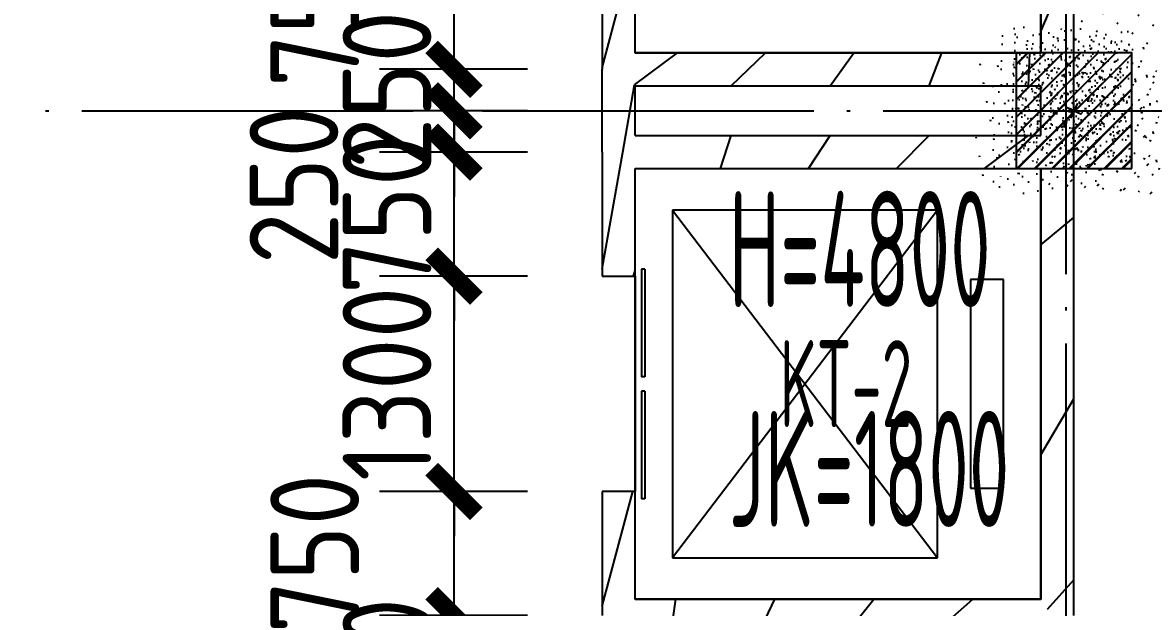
# Model space of a CAD drawing. Header units: inches. Extents: x 0 to 1813292486, y 0 to 3473589894.
# Drawn here: x 600483586 to 600490416, y 3473268218 to 3473271750 of the extents above; entities that cross this region are included whole.
import ezdxf
from ezdxf.xclip import XClip

# ---------------------------------------------------------------- set-up
doc = ezdxf.new("R2010")
doc.units = ezdxf.units.IN
doc.header["$LTSCALE"] = 1000
doc.header["$MEASUREMENT"] = 0
doc.header["$XCLIPFRAME"] = 2
doc.linetypes.add('AX-MALL-GIRD-200$0$DOTE', pattern=[2.4200000000000004, 2, -0.2, 0.02, -0.2])
for name, color, linetype in [('A-Anno-Note', 241, 'Continuous'), ('AX-MALL-DIM-P02$0$A-Anno-Dims', 3, 'Continuous'), ('AX-MALL-DIM-P02$0$A-Detl-Thin', 131, 'Continuous'), ('AX-MALL-DTKD-P01~P02$0$A-Anno-Note', 241, 'Continuous'), ('AX-MALL-DTKD-P03~PRF$0$A-Flor-Patt', 163, 'Continuous'), ('AX-MALL-GIRD-200$0$A-Grid', 222, 'AX-MALL-GIRD-200$0$DOTE'), ('AX-MALL-P02-200$0$A-Anno-Note', 241, 'Continuous'), ('AX-MALL-WALL-P02$0$A-Anno-Note', 241, 'Continuous'), ('AX-MALL-WALL-P02$0$A-Flor-Patt', 163, 'Continuous'), ('AX-MALL-WALL-P02-QT$0$A-Detl-Thin', 131, 'Continuous'), ('AX-MALL-WALL-P02-QT$0$A-Strs', 151, 'Continuous'), ('AX-MALL-WALL-P02-QT$0$A-Wall', 2, 'Continuous'), ('AX-MALL-WALL-P02-QT$0$A-Wall-Patt', 13, 'Continuous'), ('AX-MALL-WALL-P02-QT$0$A-Wind', 4, 'Continuous'), ('AX-MALL-WORD-P02$0$A-Anno-Note', 241, 'Continuous'), ('AX-MALL-ZTKD-P02$0$A-Anno-Note', 241, 'Continuous'), ('SX-MALL-WALL-L-1F~2F$0$S-COLU', 30, 'Continuous'), ('SX-MALL-WALL-L-1F~2F$0$S-PATT-WALL', 83, 'Continuous'), ('SX-MALL-WALL-L-1F~2F$0$单形心', 4, 'Continuous')]:
    doc.layers.add(name, color=color, linetype=linetype)
doc.styles.add('AX-MALL-DIM-P02$0$_TCH_DIM_T3', font='gbenor.shx')
doc.styles.add('AX-MALL-DTKD-P03~PRF$0$STANDARD', font='gbenor.shx', dxfattribs={"bigfont": 'gbcbig.shx'})
doc.styles.add('AX-MALL-WORD-P02$0$STANDARD', font='gbenor.shx', dxfattribs={"bigfont": 'gbcbig.shx'})
doc.dimstyles.new('AX-MALL-DIM-P02$0$_TCH_ARCH&&180', dxfattribs={"dimtxt": 535.5, "dimasz": 270, "dimexe": 450, "dimexo": 450, "dimgap": 137.25, "dimtad": 1, "dimdec": 0, "dimzin": 0, "dimdsep": 46, "dimtxsty": 'AX-MALL-DIM-P02$0$_TCH_DIM_T3', "dimblk": 'AX-MALL-DIM-P02$0$_ArchTick', "dimcen": 0.09, "dimclrt": 7, "dimazin": 2, "dimtfac": 1, "dimtdec": 0, "dimtix": 1, "dimtmove": 2, "dimatfit": 3, "dimfxl": 500, "dimtolj": 1, "dimtzin": 0, "dimarcsym": 0})
pattern_1 = [(45, (0, 359.0227), (-353.55353201463, 353.55353201463), [])]

# ---------------------------------------------------------------- blocks, each defined once
blk = doc.blocks.new('AX-MALL-WORD-P02')
at = {"layer": 'AX-MALL-WORD-P02$0$A-Anno-Note', "style": 'AX-MALL-WORD-P02$0$STANDARD', "width": 0.6}
blk.add_text('KT-2', height=525, rotation=339.5681613091696, dxfattribs=at).set_placement((600317166.1573396, 3473157538.867779))
blk = doc.blocks.new('AX-MALL-GIRD-200')
at = {"layer": 'AX-MALL-GIRD-200$0$A-Grid'}
for p, q in [((600330787.703265, 3473189157.338247), (600292058.1643155, 3473085193.611165)), ((600239047.6805397, 3473188679.873316), (600596943.6846381, 3473055353.110034))]:
    blk.add_line(p, q, dxfattribs=at)
blk = doc.blocks.new('SX-MALL-WALL-L-1F~2F$0$BANWANG_XINGXIN')
at = {"color": 0}
for points in [[(0.7071067811865476, 0.7071067811865475), (-0.7071067811865477, -0.7071067811865475)], [(-0.7071067811865475, 0.7071067811865476), (0.7071067811865474, -0.7071067811865477)]]:
    blk.add_lwpolyline(points, dxfattribs=at)
blk = doc.blocks.new('SX-MALL-WALL-L-1F~2F')
at = {"layer": 'SX-MALL-WALL-L-1F~2F$0$S-PATT-WALL'}
h = blk.add_hatch(dxfattribs=at)
h.set_pattern_fill('钢筋混凝土', color=256, scale=15, pattern_type=2)
h.set_pattern_definition([(24.56816131876918, (600332895.3703448, 3473133870.135345), (-31.18316060756021, 68.21004687377882), []), (29.56816131876925, (600332895.3703448, 3473133870.135345), (97.53445422577846, -46.37920049590846), [11.25, -123.75]), (334.5681613187692, (600332895.3703448, 3473133870.135345), (19.88439775835759, 112.9961142864107), [9, -99]), (80.01956131876923, (600332903.4982159, 3473133866.270412), (117.4189029535321, 66.61682170576017), [9.5610285, -105.1713168]), (25.75236131876919, (600332905.8431298, 3473133898.247989), (141.3476152674957, -79.15081590010527), [16.87499999999951, -185.6249999999961]), (76.20376131876925, (600332917.6220934, 3473133891.652081), (182.3878362713222, 87.98253900728311), [14.3415432, -157.75695]), (330.7523613187692, (600332905.8431298, 3473133898.247989), (182.387767611897, 87.98268144025062), [13.49999999999975, -148.4999999999961]), (0.5681613187692669, (600332917.2812557, 3473133885.983436), (62.82047321120105, -87.84980446922418), [11.25, -123.75]), (305.5681613187692, (600332917.2812557, 3473133885.983436), (72.17288940056439, 89.18848105901375), [9, -99]), (51.01956131876926, (600332922.5162904, 3473133878.662615), (134.9933625470349, 1.33857134020591), [9.5610285, -105.1713168]), (17.06816131876921, (600332895.3703448, 3473133870.135345), (19.14085714793764, 46.15589493924091), [0.75, -97.8, 0.75, -100.5, 0.75, -99.375]), (347.0681613187692, (600332895.3703448, 3473133870.135345), (57.63084699394109, 41.66442757030211), [0.75, -57.3, 0.75, -95.55, 0.75, -37.875]), (307.0681613187692, (600332864.0247463, 3473133881.8125), (73.85474001336534, -31.12342331039777), [0.75, -37.5, 0.75, -117, 0.75, -155.25]), (297.0681613187692, (600332849.9684241, 3473133887.048892), (87.2164167648191, -16.46683781742514), [0.75, -48.75, 0.75, -77.69999999999999, 0.75, -110.25])])
h.paths.add_polyline_path([(600319704.1908236, 3473158259.459092), (600319948.5558056, 3473158915.420795), (600319292.5941027, 3473159159.785777), (600319048.2291206, 3473158503.824074)])
h = blk.add_hatch(dxfattribs=at)
h.set_pattern_fill('钢筋混凝土', color=256, scale=15, pattern_type=2)
h.set_pattern_definition([(24.56816131876918, (600332895.3703448, 3473133870.135345), (-31.18316060756021, 68.21004687377882), []), (29.56816131876925, (600332895.3703448, 3473133870.135345), (97.53445422577846, -46.37920049590846), [11.24999999999975, -123.749999999998]), (334.5681613187692, (600332895.3703448, 3473133870.135345), (19.8843977583576, 112.9961142864107), [8.999999999999755, -98.99999999999804]), (80.01956131876923, (600332903.4982159, 3473133866.270413), (117.4189029535321, 66.61682170576017), [9.5610285, -105.1713168]), (25.75236131876918, (600332905.8431298, 3473133898.247989), (141.3476152674957, -79.15081590010527), [16.87499999999999, -185.6249999999999]), (76.20376131876925, (600332917.6220934, 3473133891.652081), (182.3878362713222, 87.98253900728308), [14.3415432, -157.75695]), (330.7523613187692, (600332905.8431298, 3473133898.247989), (182.3877676118969, 87.98268144025063), [13.5, -148.4999999999999]), (0.5681613187692685, (600332917.2812557, 3473133885.983436), (62.82047321120105, -87.84980446922418), [11.25, -123.75]), (305.5681613187692, (600332917.2812557, 3473133885.983436), (72.17288940056437, 89.18848105901375), [8.999999999999998, -98.99999999999999]), (51.01956131876926, (600332922.5162905, 3473133878.662616), (134.9933625470349, 1.33857134020591), [9.5610285, -105.1713168]), (17.06816131876921, (600332895.3703448, 3473133870.135345), (19.14085714793764, 46.1558949392409), [0.7499999999999999, -97.79999999999998, 0.7499999999999999, -100.5, 0.7499999999999999, -99.37499999999999]), (347.0681613187692, (600332895.3703448, 3473133870.135345), (57.63084699394109, 41.66442757030211), [0.7499999999999999, -57.29999999999999, 0.7499999999999999, -95.54999999999998, 0.7499999999999999, -37.87499999999999]), (307.0681613187692, (600332864.0247462, 3473133881.8125), (73.85474001336533, -31.12342331039777), [0.7499999999999848, -37.49999999999903, 0.7499999999999848, -116.9999999999981, 0.7499999999999848, -155.2499999999961]), (297.0681613187692, (600332849.9684241, 3473133887.048892), (87.2164167648191, -16.46683781742514), [0.7499999999999999, -48.74999999999999, 0.7499999999999999, -77.69999999999997, 0.7499999999999999, -110.25])])
h.paths.add_polyline_path([(600319704.1908233, 3473158259.459092), (600319948.5558057, 3473158915.420795), (600319292.5941027, 3473159159.785778), (600319048.2291207, 3473158503.824075)])
at = {"layer": 'SX-MALL-WALL-L-1F~2F$0$S-COLU'}
blk.add_lwpolyline([(600319704.1908236, 3473158259.459092), (600319948.5558056, 3473158915.420795), (600319292.5941027, 3473159159.785777), (600319048.2291206, 3473158503.824074)], close=True, dxfattribs=at)
at = {"layer": 'SX-MALL-WALL-L-1F~2F$0$单形心', "xscale": 50, "yscale": 50, "zscale": 50}
blk.add_blockref('SX-MALL-WALL-L-1F~2F$0$BANWANG_XINGXIN', (600319498.3924631, 3473158709.622435), dxfattribs=at)
blk = doc.blocks.new('SX-MALL-WALL-L-2F~3F')
ref = blk.add_blockref('SX-MALL-WALL-L-1F~2F', (0, 0))
XClip(ref).set_block_clipping_path([(600349769.7341375, 3473074679.418533), (600357001.7302529, 3473071985.287766), (600356499.8725733, 3473070638.124951), (600359302.5086629, 3473069594.060767), (600362345.1765132, 3473077761.653201), (600381551.4312518, 3473070606.759726), (600391553.7259278, 3473066880.611454), (600387749.827644, 3473056669.608357), (600391632.1759799, 3473055223.319679), (600395635.5522461, 3473065969.791956), (600406982.2408491, 3473061742.817497), (600403058.8006672, 3473051210.921831), (600412723.2437257, 3473047610.6332), (600445093.3740637, 3473134503.466942), (600393055.2444371, 3473153889.197227), (600387463.4997383, 3473138878.984498), (600380158.3525343, 3473141600.366193), (600382830.751978, 3473148774.027779), (600388210.8522022, 3473146769.782572), (600390696.2253517, 3473153441.399696), (600277474.697425, 3473195619.741203), (600273446.9822528, 3473184807.934726), (600257129.111771, 3473190886.82031), (600241575.9633431, 3473149136.690594), (600258197.8999482, 3473142944.531458), (600255239.7303221, 3473135003.762026), (600263182.3271956, 3473132044.911624), (600260741.6763649, 3473125493.34496), (600269350.4970673, 3473122286.306632), (600271511.1407766, 3473128086.235537), (600286270.1853781, 3473122588.058336), (600284109.5416689, 3473116788.129431), (600282580.7823727, 3473112684.400902), (600291840.7574171, 3473109234.788475), (600290827.7957876, 3473106515.642598), (600293360.405141, 3473105572.171298), (600294731.2544166, 3473109252.0137), (600323175.4764534, 3473098655.706329), (600321336.3302773, 3473093718.790065), (600344750.773286, 3473084996.222976), (600341987.4689643, 3473077578.540671), (600344583.6790427, 3473076611.376234), (600346015.5062013, 3473080454.904757), (600351201.5612961, 3473078522.947055)])
blk = doc.blocks.new('SX-MALL-WALL-2F~3F')
blk.add_blockref('SX-MALL-WALL-L-2F~3F', (0, 0))
blk = doc.blocks.new('AX-MALL-WALL-P02-QT$0$$DORLIB2D$00000127')
at = {"color": 0}
for points in [[(-0.5333333333328483, 0.7948983154366971), (-0.5333333333328483, 0.690405644187237)], [(-0.03333333333284827, 0.7948983154366971), (-0.5333333333328483, 0.7948983154366971)], [(-0.03333333333284827, 0.7948983154366971), (-0.03333333333284827, 0.690405644187237)], [(0.5333333333328483, 0.7948983154366971), (0.03333333333284827, 0.7948983154366971)], [(0.03333333333284827, 0.7948983154366971), (0.03333333333284827, 0.690405644187237)], [(0.5333333333328483, 0.7948983154366971), (0.5333333333328483, 0.690405644187237)], [(-0.03333333333284827, 0.690405644187237), (-0.5333333333328483, 0.690405644187237)], [(0.5333333333328483, 0.690405644187237), (0.03333333333284827, 0.690405644187237)], [(0.5, 0.4999999999999858), (-0.5, 0.4999999999999858)]]:
    blk.add_lwpolyline(points, dxfattribs=at)
blk = doc.blocks.new('AX-MALL-WALL-P02-QT')
at = {"layer": 'AX-MALL-WALL-P02-QT$0$A-Wall-Patt'}
h = blk.add_hatch(dxfattribs=at)
h.set_pattern_fill('普通砖', color=256, scale=200, style=0)
h.set_pattern_definition(pattern_1)
h.paths.add_polyline_path([(600319460.7205976, 3473158990.440199), (600319585.6656836, 3473158943.894488), (600320563.1256127, 3473161567.741299), (600320438.1805266, 3473161614.28701), (600320340.7987002, 3473161543.851051), (600319433.1573377, 3473159107.421869)])
h = blk.add_hatch(dxfattribs=at)
h.set_pattern_fill('普通砖', color=256, scale=200, style=0)
h.set_pattern_definition(pattern_1)
h.paths.add_polyline_path([(600317137.2913779, 3473159962.699307), (600317364.2017193, 3473160571.806604), (600317176.7840902, 3473160641.625171), (600316914.9644656, 3473159938.809059), (600317039.9095517, 3473159892.263348)])
h = blk.add_hatch(dxfattribs=at)
h.set_pattern_fill('普通砖', color=256, scale=200, style=0)
h.set_pattern_definition(pattern_1)
h.paths.add_polyline_path([(600317039.9095517, 3473159892.263348), (600317067.4728118, 3473159775.281678), (600319363.3387712, 3473158920.00424), (600319460.7205976, 3473158990.440199), (600319433.1573377, 3473159107.421869), (600317137.2913779, 3473159962.699307)])
h = blk.add_hatch(dxfattribs=at)
h.set_pattern_fill('普通砖', color=256, scale=200, style=0)
h.set_pattern_definition(pattern_1)
h.paths.add_polyline_path([(600316865.3631363, 3473159423.719275), (600316962.7449626, 3473159494.155234), (600317067.4728118, 3473159775.281678), (600317039.9095517, 3473159892.263348), (600316914.9644655, 3473159938.809059), (600316740.4180499, 3473159470.264986)])
h = blk.add_hatch(dxfattribs=at)
h.set_pattern_fill('普通砖', color=256, scale=200, style=0)
h.set_pattern_definition(pattern_1)
h.paths.add_polyline_path([(600316740.41805, 3473159470.264986), (600316478.5984256, 3473158767.448874), (600316666.016055, 3473158697.630308), (600316892.9263963, 3473159306.737605), (600316865.3631363, 3473159423.719275)])
h = blk.add_hatch(dxfattribs=at)
h.set_pattern_fill('普通砖', color=256, scale=200, style=0)
h.set_pattern_definition(pattern_1)
h.paths.add_polyline_path([(600316865.3631363, 3473159423.719275), (600316892.9263963, 3473159306.737605), (600319188.7923559, 3473158451.460167), (600319286.174182, 3473158521.896126), (600319258.6109221, 3473158638.877797), (600316962.7449626, 3473159494.155234)])
h = blk.add_hatch(dxfattribs=at)
h.set_pattern_fill('普通砖', color=256, scale=200, style=0)
h.set_pattern_definition(pattern_1)
h.paths.add_polyline_path([(600319286.1741819, 3473158521.896126), (600319411.1192682, 3473158475.350415), (600319585.6656837, 3473158943.894488), (600319460.7205976, 3473158990.440199), (600319363.3387712, 3473158920.00424), (600319258.6109221, 3473158638.877797)])
h = blk.add_hatch(dxfattribs=at)
h.set_pattern_fill('普通砖', color=256, scale=200, style=0)
h.set_pattern_definition(pattern_1)
h.paths.add_polyline_path([(600318308.7142535, 3473155898.049315), (600318433.6593395, 3473155851.503604), (600319411.1192681, 3473158475.350415), (600319286.174182, 3473158521.896126), (600319188.7923559, 3473158451.460167), (600318281.1509933, 3473156015.030985)])
h = blk.add_hatch(dxfattribs=at)
h.set_pattern_fill('普通砖', color=256, scale=200, style=0)
h.set_pattern_definition(pattern_1)
h.paths.add_polyline_path([(600315985.2850335, 3473156870.308423), (600316212.1953737, 3473157479.415717), (600316024.7777444, 3473157549.234283), (600315762.9581213, 3473156846.418175), (600315887.9032073, 3473156799.872463)])
h = blk.add_hatch(dxfattribs=at)
h.set_pattern_fill('普通砖', color=256, scale=200, style=0)
h.set_pattern_definition(pattern_1)
h.paths.add_polyline_path([(600315887.9032073, 3473156799.872463), (600315915.4664671, 3473156682.890793), (600318211.3324274, 3473155827.613356), (600318308.7142534, 3473155898.049315), (600318281.1509933, 3473156015.030985), (600315985.2850335, 3473156870.308423)])
at = {"layer": 'AX-MALL-WALL-P02-QT$0$A-Strs'}
for p, q in [((600317016.4980211, 3473158993.919682), (600316283.4030744, 3473157026.034573)), ((600318515.8390558, 3473158435.37115), (600317016.4980211, 3473158993.919682)), ((600317016.4980211, 3473158993.919682), (600317782.744109, 3473156467.486042)), ((600318515.8390558, 3473158435.37115), (600316283.4030744, 3473157026.034573)), ((600317782.744109, 3473156467.486042), (600318515.8390558, 3473158435.37115)), ((600318556.6376959, 3473157971.975563), (600318116.780728, 3473156791.244498)), ((600318744.0553253, 3473157902.156996), (600318556.6376959, 3473157971.975563)), ((600318304.1983571, 3473156721.425931), (600318744.0553253, 3473157902.156996)), ((600316283.4030744, 3473157026.034573), (600317782.744109, 3473156467.486042)), ((600318116.780728, 3473156791.244498), (600318304.1983571, 3473156721.425931))]:
    blk.add_line(p, q, dxfattribs=at)
at = {"layer": 'AX-MALL-WALL-P02-QT$0$A-Wall'}
for p, q in [((600319433.1573377, 3473159107.421869), (600320340.7987002, 3473161543.851051)), ((600319585.6656836, 3473158943.894488), (600320563.1256127, 3473161567.741299)), ((600317176.7840902, 3473160641.625171), (600316914.9644656, 3473159938.809059)), ((600317137.2913779, 3473159962.699307), (600317364.2017193, 3473160571.806604)), ((600317137.2913779, 3473159962.699307), (600319433.1573377, 3473159107.421869)), ((600316740.4180499, 3473159470.264986), (600316914.9644655, 3473159938.809059)), ((600316962.7449626, 3473159494.155234), (600317067.4728118, 3473159775.281678)), ((600317067.4728118, 3473159775.281678), (600319363.3387712, 3473158920.00424)), ((600316740.41805, 3473159470.264986), (600316478.5984256, 3473158767.448874)), ((600316962.7449626, 3473159494.155234), (600319258.6109221, 3473158638.877797)), ((600316666.016055, 3473158697.630308), (600316892.9263963, 3473159306.737605)), ((600316892.9263963, 3473159306.737605), (600319188.7923559, 3473158451.460167)), ((600319411.1192682, 3473158475.350415), (600319585.6656837, 3473158943.894488)), ((600319258.6109221, 3473158638.877797), (600319363.3387712, 3473158920.00424)), ((600316478.5984256, 3473158767.448874), (600316666.016055, 3473158697.630308)), ((600318281.1509933, 3473156015.030985), (600319188.7923559, 3473158451.460167)), ((600318433.6593395, 3473155851.503604), (600319411.1192681, 3473158475.350415)), ((600316024.7777444, 3473157549.234283), (600315762.9581213, 3473156846.418175)), ((600316212.1953737, 3473157479.415717), (600316024.7777444, 3473157549.234283)), ((600315985.2850335, 3473156870.308423), (600316212.1953737, 3473157479.415717)), ((600315985.2850335, 3473156870.308423), (600318281.1509933, 3473156015.030985))]:
    blk.add_line(p, q, dxfattribs=at)
at = {"layer": 'AX-MALL-WALL-P02-QT$0$A-Detl-Thin'}
blk.add_blockref('SX-MALL-WALL-2F~3F', (0, 0), dxfattribs=at)
at = {"layer": 'AX-MALL-WALL-P02-QT$0$A-Wind'}
blk.add_blockref('AX-MALL-GIRD-200', (0, 0), dxfattribs=at)
at = {"layer": 'AX-MALL-WALL-P02-QT$0$A-Wind', "xscale": 1300, "yscale": -200, "zscale": 200, "rotation": 69.5681613074032}
blk.add_blockref('AX-MALL-WALL-P02-QT$0$$DORLIB2D$00000127', (600316345.3968996, 3473158123.432295), dxfattribs=at)
blk = doc.blocks.new('AX-MALL-DTKD-P03~PRF')
at = {"layer": 'AX-MALL-DTKD-P03~PRF$0$A-Flor-Patt'}
for points in [[(600318044.9327493, 3473162399.128487), (600320340.7987063, 3473161543.851041), (600319433.1573343, 3473159107.421861), (600317137.291378, 3473159962.699307)], [(600316892.384521, 3473159306.941028), (600319188.2504823, 3473158451.663591), (600318280.6091218, 3473156015.23441), (600315984.7431605, 3473156870.511846)]]:
    blk.add_lwpolyline(points, close=True, dxfattribs=at)
at = {"layer": 'AX-MALL-DTKD-P03~PRF$0$A-Flor-Patt', "style": 'AX-MALL-DTKD-P03~PRF$0$STANDARD', "width": 0.6}
for s, p in [('H=4800', (600317130.319191, 3473158326.622487)), ('JK=1800', (600316666.6819062, 3473157082.056674))]:
    blk.add_text(s, height=700, rotation=339.5681613090537, dxfattribs=at).set_placement(p)
blk = doc.blocks.new('AX-MALL-DTKD-P01~P02')
at = {"layer": 'AX-MALL-DTKD-P01~P02$0$A-Anno-Note'}
blk.add_blockref('AX-MALL-DTKD-P03~PRF', (0.5418720245361328, -0.203423023223877), dxfattribs=at)
blk = doc.blocks.new('AX-MALL-WALL-P02')
at = {"layer": 'AX-MALL-WALL-P02$0$A-Anno-Note'}
blk.add_blockref('AX-MALL-WORD-P02', (0, 0), dxfattribs=at)
blk.add_blockref('AX-MALL-WALL-P02-QT', (0, 0), dxfattribs=at)
at = {"layer": 'AX-MALL-WALL-P02$0$A-Flor-Patt'}
blk.add_blockref('AX-MALL-DTKD-P01~P02', (0, 0), dxfattribs=at)
blk = doc.blocks.new('AX-MALL-ZTKD-P02')
at = {"layer": 'AX-MALL-ZTKD-P02$0$A-Anno-Note'}
blk.add_blockref('AX-MALL-GIRD-200', (0, 0), dxfattribs=at)
blk = doc.blocks.new('AX-MALL-DIM-P02$0$_ArchTick')
at = {"color": 0, "linetype": 'ByBlock', "const_width": 0.4}
blk.add_lwpolyline([(-0.5, -0.5), (0.5, 0.5)], dxfattribs=at)
blk = doc.blocks.new('*D1150')
at = {"layer": 'AX-MALL-DIM-P02$0$A-Anno-Dims', "color": 0, "lineweight": -2, "transparency": 16777216}
for p, q in [((600316755.0944233, 3473160798.716944), (600315916.9226551, 3473161110.960522)), ((600316076.7926967, 3473160251.052636), (600316338.6123211, 3473160953.868748)), ((600316493.2747989, 3473160095.900832), (600315655.1030307, 3473160408.14441))]:
    blk.add_line(p, q, dxfattribs=at)
at = {"layer": 'AX-MALL-DIM-P02$0$A-Anno-Dims', "color": 0, "lineweight": -2, "transparency": 16777216, "xscale": 270, "yscale": 270, "zscale": 270}
for p, rotation in [((600316338.6123211, 3473160953.868748), 69.56816131831819), ((600316076.7926967, 3473160251.052636), 249.5681613183182)]:
    blk.add_blockref('AX-MALL-DIM-P02$0$_ArchTick', p, dxfattribs=dict(at, rotation=rotation))
at = {"layer": 'AX-MALL-DIM-P02$0$A-Anno-Dims', "color": 7, "transparency": 16777216, "insert": (600315419.1428335, 3473160896.22231), "char_height": 535.5, "attachment_point": 5, "rotation": 69.56816131831819, "style": 'AX-MALL-DIM-P02$0$_TCH_DIM_T3'}
blk.add_mtext('\\A1;750', dxfattribs=at)
blk = doc.blocks.new('*D1151')
at = {"layer": 'AX-MALL-DIM-P02$0$A-Anno-Dims', "color": 0, "lineweight": -2, "transparency": 16777216}
for p, q in [((600316076.7926967, 3473160251.052636), (600316171.0477612, 3473160504.066435)), ((600316493.274799, 3473160095.900832), (600315655.1030307, 3473160408.14441)), ((600315989.519489, 3473160016.7806), (600316076.7926967, 3473160251.052636)), ((600316406.0015913, 3473159861.628796), (600315567.829823, 3473160173.872375)), ((600315989.519489, 3473160016.7806), (600315895.2644246, 3473159763.7668))]:
    blk.add_line(p, q, dxfattribs=at)
at = {"layer": 'AX-MALL-DIM-P02$0$A-Anno-Dims', "color": 0, "lineweight": -2, "transparency": 16777216, "xscale": 270, "yscale": 270, "zscale": 270}
for p, rotation in [((600316076.7926967, 3473160251.052636), 249.5681613022623), ((600315989.519489, 3473160016.7806), 69.5681613022623)]:
    blk.add_blockref('AX-MALL-DIM-P02$0$_ArchTick', p, dxfattribs=dict(at, rotation=rotation))
at = {"layer": 'AX-MALL-DIM-P02$0$A-Anno-Dims', "color": 7, "transparency": 16777216, "insert": (600315653.6353937, 3473160275.299215), "char_height": 535.5, "attachment_point": 5, "rotation": 69.56816130226227, "style": 'AX-MALL-DIM-P02$0$_TCH_DIM_T3'}
blk.add_mtext('\\A1;250', dxfattribs=at)
blk = doc.blocks.new('*D1152')
at = {"layer": 'AX-MALL-DIM-P02$0$A-Anno-Dims', "color": 0, "lineweight": -2, "transparency": 16777216}
for p, q in [((600315989.5194892, 3473160016.7806), (600316083.7745537, 3473160269.7944)), ((600316406.0015914, 3473159861.628796), (600315567.8298231, 3473160173.872374)), ((600315902.246281, 3473159782.508563), (600315989.5194892, 3473160016.7806)), ((600316318.7283832, 3473159627.356759), (600315480.556615, 3473159939.600337)), ((600315902.246281, 3473159782.508563), (600315807.9912165, 3473159529.494763))]:
    blk.add_line(p, q, dxfattribs=at)
at = {"layer": 'AX-MALL-DIM-P02$0$A-Anno-Dims', "color": 0, "lineweight": -2, "transparency": 16777216, "xscale": 270, "yscale": 270, "zscale": 270}
for p, rotation in [((600315989.5194892, 3473160016.7806), 249.5681613143042), ((600315902.246281, 3473159782.508563), 69.5681613143042)]:
    blk.add_blockref('AX-MALL-DIM-P02$0$_ArchTick', p, dxfattribs=dict(at, rotation=rotation))
at = {"layer": 'AX-MALL-DIM-P02$0$A-Anno-Dims', "color": 7, "transparency": 16777216, "insert": (600314926.3790852, 3473159933.068905), "char_height": 535.5, "attachment_point": 5, "rotation": 69.5681613143042, "style": 'AX-MALL-DIM-P02$0$_TCH_DIM_T3'}
blk.add_mtext('\\A1;250', dxfattribs=at)
blk = doc.blocks.new('*D1153')
at = {"layer": 'AX-MALL-DIM-P02$0$A-Anno-Dims', "color": 0, "lineweight": -2, "transparency": 16777216}
for p, q in [((600315902.2462814, 3473159782.508564), (600315996.5013459, 3473160035.522363)), ((600316318.7283835, 3473159627.35676), (600315480.5566154, 3473159939.600338)), ((600315640.4266577, 3473159079.692454), (600315902.2462814, 3473159782.508564)), ((600316056.9087598, 3473158924.54065), (600315218.7369916, 3473159236.784228)), ((600315640.4266577, 3473159079.692454), (600315546.1715932, 3473158826.678654))]:
    blk.add_line(p, q, dxfattribs=at)
at = {"layer": 'AX-MALL-DIM-P02$0$A-Anno-Dims', "color": 0, "lineweight": -2, "transparency": 16777216, "xscale": 270, "yscale": 270, "zscale": 270}
for p, rotation in [((600315902.2462814, 3473159782.508564), 249.5681613102902), ((600315640.4266577, 3473159079.692454), 69.56816131029028)]:
    blk.add_blockref('AX-MALL-DIM-P02$0$_ArchTick', p, dxfattribs=dict(at, rotation=rotation))
at = {"layer": 'AX-MALL-DIM-P02$0$A-Anno-Dims', "color": 7, "transparency": 16777216, "insert": (600315391.8157703, 3473159572.483105), "char_height": 535.5, "attachment_point": 5, "rotation": 69.56816131029024, "style": 'AX-MALL-DIM-P02$0$_TCH_DIM_T3'}
blk.add_mtext('\\A1;750', dxfattribs=at)
blk = doc.blocks.new('*D1154')
at = {"layer": 'AX-MALL-DIM-P02$0$A-Anno-Dims', "color": 0, "lineweight": -2, "transparency": 16777216}
for p, q in [((600315640.4266578, 3473159079.692453), (600315734.6817223, 3473159332.706253)), ((600316056.9087597, 3473158924.54065), (600315218.7369916, 3473159236.784228)), ((600315186.6059757, 3473157861.47786), (600315640.4266578, 3473159079.692453)), ((600315603.0880778, 3473157706.326057), (600314764.9163096, 3473158018.569635)), ((600315186.6059757, 3473157861.47786), (600315092.3509113, 3473157608.464061))]:
    blk.add_line(p, q, dxfattribs=at)
at = {"layer": 'AX-MALL-DIM-P02$0$A-Anno-Dims', "color": 0, "lineweight": -2, "transparency": 16777216, "xscale": 270, "yscale": 270, "zscale": 270}
for p, rotation in [((600315640.4266578, 3473159079.692453), 249.5681613137243), ((600315186.6059757, 3473157861.47786), 69.56816131372426)]:
    blk.add_blockref('AX-MALL-DIM-P02$0$_ArchTick', p, dxfattribs=dict(at, rotation=rotation))
at = {"layer": 'AX-MALL-DIM-P02$0$A-Anno-Dims', "color": 7, "transparency": 16777216, "insert": (600315033.995617, 3473158611.967754), "char_height": 535.5, "attachment_point": 5, "rotation": 69.56816131372427, "style": 'AX-MALL-DIM-P02$0$_TCH_DIM_T3'}
blk.add_mtext('\\A1;1300', dxfattribs=at)
blk = doc.blocks.new('*D1155')
at = {"layer": 'AX-MALL-DIM-P02$0$A-Anno-Dims', "color": 0, "lineweight": -2, "transparency": 16777216}
for p, q in [((600315603.0880778, 3473157706.326056), (600314764.9163094, 3473158018.569634)), ((600314924.7863531, 3473157158.661754), (600315186.6059754, 3473157861.47786)), ((600315341.2684555, 3473157003.50995), (600314503.0966871, 3473157315.753528))]:
    blk.add_line(p, q, dxfattribs=at)
at = {"layer": 'AX-MALL-DIM-P02$0$A-Anno-Dims', "color": 0, "lineweight": -2, "transparency": 16777216, "xscale": 270, "yscale": 270, "zscale": 270}
for p, rotation in [((600315186.6059754, 3473157861.47786), 69.56816131514759), ((600314924.7863531, 3473157158.661754), 249.5681613151476)]:
    blk.add_blockref('AX-MALL-DIM-P02$0$_ArchTick', p, dxfattribs=dict(at, rotation=rotation))
at = {"layer": 'AX-MALL-DIM-P02$0$A-Anno-Dims', "color": 7, "transparency": 16777216, "insert": (600314267.1364887, 3473157803.831425), "char_height": 535.5, "attachment_point": 5, "rotation": 69.56816131514759, "style": 'AX-MALL-DIM-P02$0$_TCH_DIM_T3'}
blk.add_mtext('\\A1;750', dxfattribs=at)
blk = doc.blocks.new('*D1156')
at = {"layer": 'AX-MALL-DIM-P02$0$A-Anno-Dims', "color": 0, "lineweight": -2, "transparency": 16777216}
for p, q in [((600314924.7863535, 3473157158.661755), (600315019.041418, 3473157411.675554)), ((600315341.2684553, 3473157003.509951), (600314503.0966874, 3473157315.753529)), ((600314662.9667288, 3473156455.845642), (600314924.7863535, 3473157158.661755)), ((600315079.4488308, 3473156300.693838), (600314241.2770628, 3473156612.937416)), ((600314662.9667288, 3473156455.845642), (600314568.7116643, 3473156202.831842))]:
    blk.add_line(p, q, dxfattribs=at)
at = {"layer": 'AX-MALL-DIM-P02$0$A-Anno-Dims', "color": 0, "lineweight": -2, "transparency": 16777216, "xscale": 270, "yscale": 270, "zscale": 270}
for p, rotation in [((600314924.7863535, 3473157158.661755), 249.5681613097842), ((600314662.9667288, 3473156455.845642), 69.56816130978422)]:
    blk.add_blockref('AX-MALL-DIM-P02$0$_ArchTick', p, dxfattribs=dict(at, rotation=rotation))
at = {"layer": 'AX-MALL-DIM-P02$0$A-Anno-Dims', "color": 7, "transparency": 16777216, "insert": (600314414.3558418, 3473156948.636295), "char_height": 535.5, "attachment_point": 5, "rotation": 69.56816130978422, "style": 'AX-MALL-DIM-P02$0$_TCH_DIM_T3'}
blk.add_mtext('\\A1;750', dxfattribs=at)
blk = doc.blocks.new('AX-MALL-DIM-P02')
at = {"layer": 'AX-MALL-DIM-P02$0$A-Detl-Thin'}
blk.add_blockref('AX-MALL-ZTKD-P02', (-2.384185791015625e-06, 9.5367431640625e-07), dxfattribs=at)
at = {"layer": 'AX-MALL-DIM-P02$0$A-Anno-Dims'}
for base, p1, p2, angle, picture, middle in [((600316338.6123211, 3473160953.868748), (600316914.9644649, 3473159938.809058), (600317176.7840894, 3473160641.62517), 69.56816130560155, '*D1150', (600315419.1428335, 3473160896.22231)), ((600315989.5194892, 3473160016.7806), (600316740.4180493, 3473159470.264985), (600316827.6912574, 3473159704.537022), 69.5681613143042, '*D1152', (600314926.3790852, 3473159933.068905)), ((600315186.6059754, 3473157861.47786), (600315762.9581214, 3473156846.418176), (600316024.7777437, 3473157549.234282), 69.56816130243097, '*D1155', (600314267.1364887, 3473157803.831425))]:
    dim = blk.add_linear_dim(base=base, p1=p1, p2=p2, angle=angle, dimstyle='AX-MALL-DIM-P02$0$_TCH_ARCH&&180', dxfattribs=at)
    dim.commit()
    dim.dimension.update_dxf_attribs({"geometry": picture, "text_midpoint": middle, "dimtype": 129})
for p1, p2, distance, picture, middle in [((600316827.6912574, 3473159704.537022), (600316914.9644649, 3473159938.809057), 894.4428240861679, '*D1151', (600315653.6353937, 3473160275.299215)), ((600316478.5984257, 3473158767.448875), (600316740.4180493, 3473159470.264985), 894.4428238627487, '*D1153', (600315391.8157703, 3473159572.483105)), ((600316024.7777437, 3473157549.234282), (600316478.5984257, 3473158767.448875), 894.4428235298278, '*D1154', (600315033.995617, 3473158611.967754)), ((600315501.1384968, 3473156143.602063), (600315762.9581214, 3473156846.418176), 894.4428238627485, '*D1156', (600314414.3558418, 3473156948.636295))]:
    dim = blk.add_aligned_dim(p1=p1, p2=p2, distance=distance, dimstyle='AX-MALL-DIM-P02$0$_TCH_ARCH&&180', dxfattribs=at)
    dim.commit()
    dim.dimension.update_dxf_attribs({"geometry": picture, "text_midpoint": middle})
blk = doc.blocks.new('AX-MALL-P02-200')
at = {"layer": 'AX-MALL-P02-200$0$A-Anno-Note'}
blk.add_blockref('AX-MALL-WALL-P02', (0, 0), dxfattribs=at)
blk.add_blockref('AX-MALL-DIM-P02', (0, 0), dxfattribs=at)

msp = doc.modelspace()

# ---------------------------------------------------------------- block references
at = {"layer": 'A-Anno-Note', "rotation": 20.43183869077545}
msp.add_blockref('AX-MALL-P02-200', (1250392458.527329, 9048125.682563305), dxfattribs=at)

doc.saveas('drawing.dxf')
